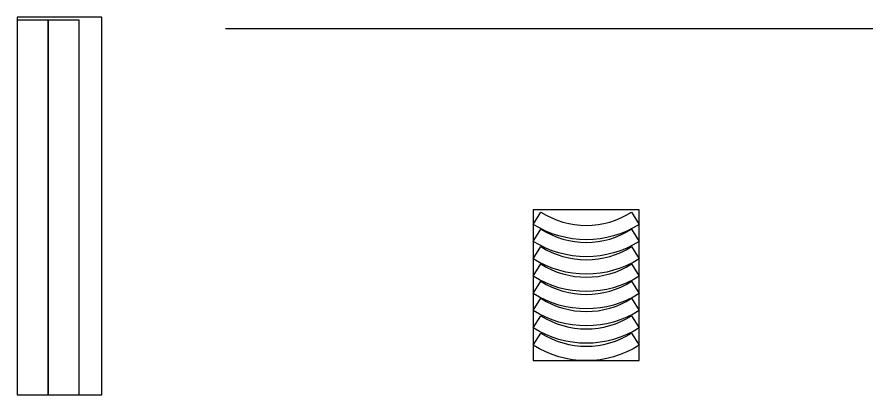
# Model space of a CAD drawing. Header units: millimetres. Extents: x -190679 to -115036, y 116840 to 137731.
# Drawn here: x -190679 to -180593, y 116840 to 121290 of the extents above; entities that cross this region are included whole.
import ezdxf

# ---------------------------------------------------------------- set-up
doc = ezdxf.new("R2010")
doc.units = ezdxf.units.MM

msp = doc.modelspace()

# ---------------------------------------------------------------- linework, layer by layer
at = {"color": 0, "linetype": 'ByBlock'}
msp.add_line((-180593.3, 121150.9), (-188223.1, 121150.9), dxfattribs=at)
at = {"color": 30, "linetype": 'ByBlock', "true_color": 0xf26722}
msp.add_lwpolyline([(-189678.5, 121290.1), (-190678.5, 121290.1), (-190678.5, 116840.1), (-189678.5, 116840.1)], close=True, dxfattribs=at)
at = {"color": 0, "linetype": 'ByBlock'}
for points in [[(-190313.5, 121256.1), (-190678.5, 121256.1), (-190678.5, 116840.1), (-190313.5, 116840.1)], [(-189948.5, 121256.1), (-190313.5, 121256.1), (-190313.5, 116840.1), (-189948.5, 116840.1)], [(-183345.8, 119020.8), (-184595.8, 119020.8), (-184595.8, 117243.1), (-183345.8, 117243.1)]]:
    msp.add_lwpolyline(points, close=True, dxfattribs=at)
for points in [[(-184595.8, 118849), (-184504.6, 118992.1, 0.2912735), (-183436.9, 118992.1), (-183345.8, 118849, -0.2912735)], [(-184595.8, 118648.4), (-184504.6, 118791.6, 0.2912735), (-183436.9, 118791.6), (-183345.8, 118648.4, -0.2912735)], [(-184595.8, 118443.8), (-184504.6, 118586.9, 0.2912735), (-183436.9, 118586.9), (-183345.8, 118443.8, -0.2912735)], [(-184595.8, 118239.1), (-184504.6, 118382.2, 0.2912735), (-183436.9, 118382.2), (-183345.8, 118239.1, -0.2912735)], [(-184595.8, 118035.1), (-184504.6, 118178.2, 0.2912735), (-183436.9, 118178.2), (-183345.8, 118035.1, -0.2912735)], [(-184595.8, 117834.6), (-184504.6, 117977.7, 0.2912735), (-183436.9, 117977.7), (-183345.8, 117834.6, -0.2912735)], [(-184595.8, 117629.9), (-184504.6, 117773, 0.2912735), (-183436.9, 117773), (-183345.8, 117629.9, -0.2912735)], [(-184595.8, 117425.2), (-184504.6, 117568.3, 0.2912735), (-183436.9, 117568.3), (-183345.8, 117425.2, -0.2912735)]]:
    msp.add_lwpolyline(points, format="xyb", close=True, dxfattribs=at)

doc.saveas('drawing.dxf')
